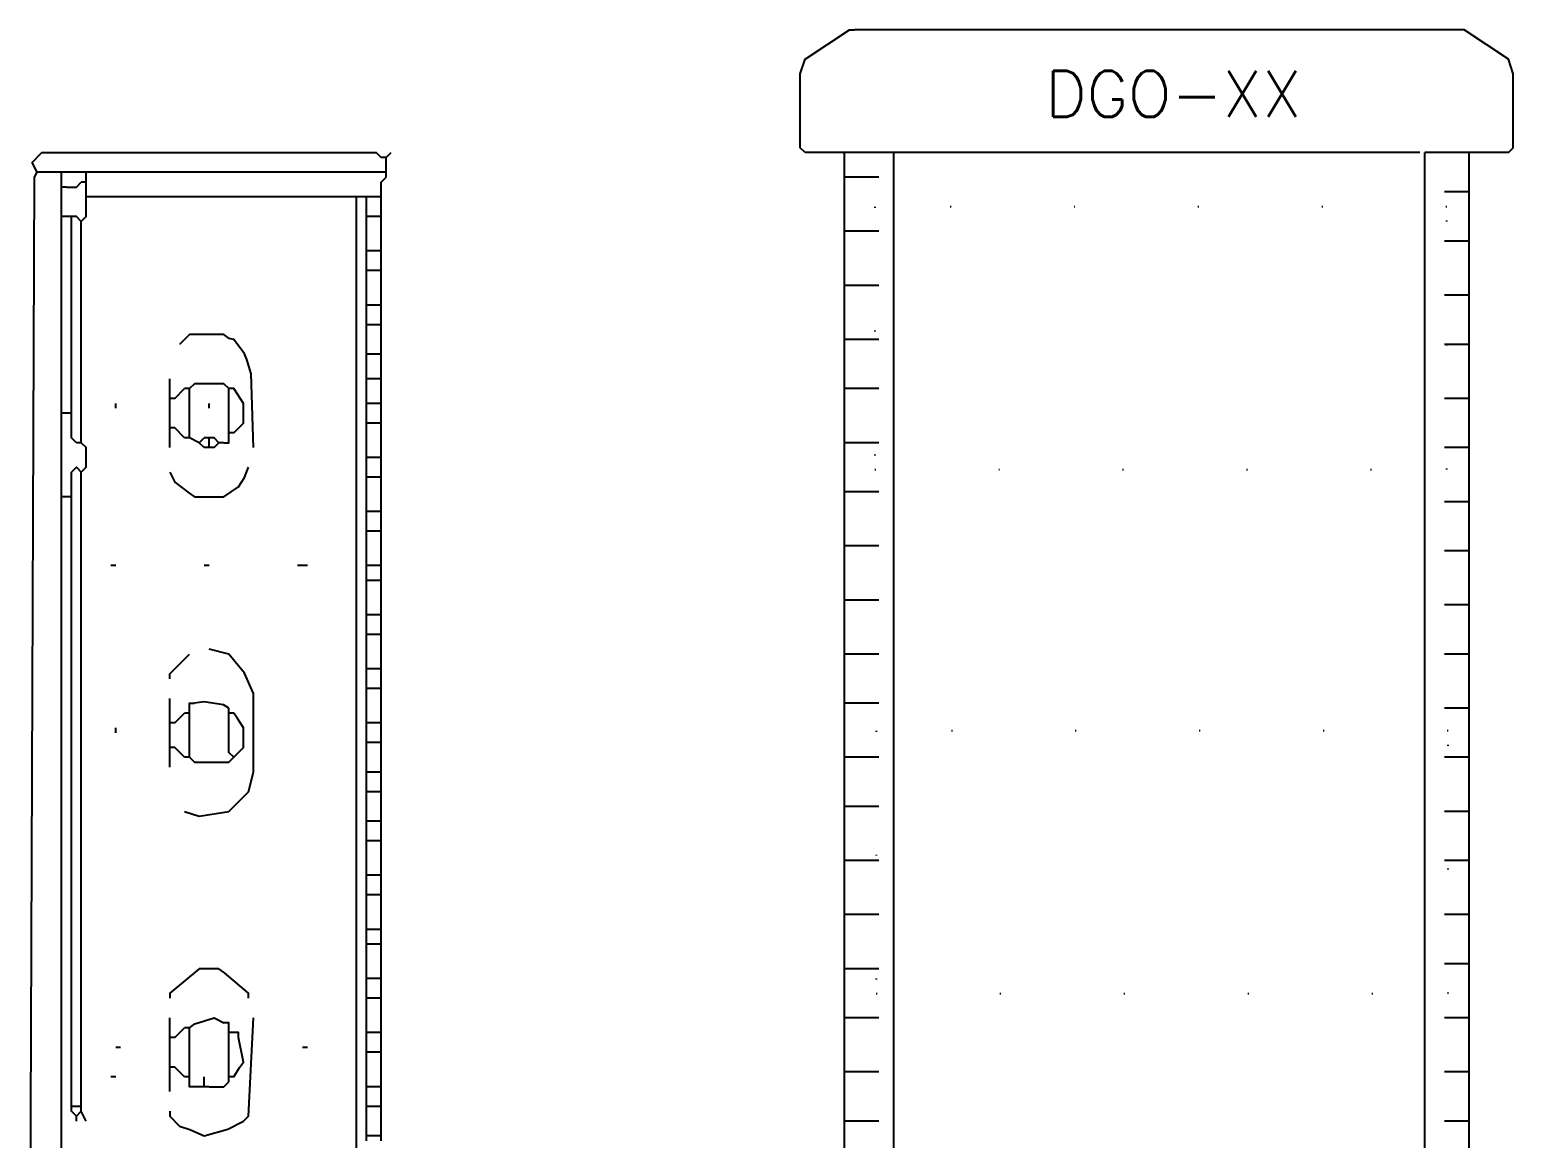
# Model space of a CAD drawing. Extents: x 12033 to 28038, y -9425 to 4777.
# Drawn here: x 14479.3 to 14630.1, y 74.1 to 186.9 of the extents above; entities that cross this region are included whole.
import ezdxf

# ---------------------------------------------------------------- set-up
doc = ezdxf.new("R2010")
doc.units = ezdxf.units.DM
doc.header["$LTSCALE"] = 5
doc.header["$MEASUREMENT"] = 0
doc.linetypes.add('DOT', pattern=[0.25, 0, -0.25])
doc.layers.add('20.7-DGO', color=1, linetype='Continuous')
doc.styles.add('ROMANS', font='romans.shx')

# ---------------------------------------------------------------- blocks, each defined once
blk = doc.blocks.new('BASTIDOR_DGO')
at = {"layer": '20.7-DGO', "color": 0}
for p, q in [((-3.625, 0.2), (-3.625, 0.05)), ((3.625, 0.2), (3.625, 0.05))]:
    blk.add_line(p, q, dxfattribs=at)
at = {"layer": '20.7-DGO', "color": 0, "linetype": 'Continuous'}
for points in [[(-3.575, 26.15), (-3.625, 26.2), (-3.625, 26.95), (-3.575, 27.1), (-3.125, 27.4), (-3.075, 27.4)], [(3.075, 27.4), (-3.075, 27.4)], [(3.575, 26.15), (3.625, 26.2), (3.625, 26.95), (3.575, 27.1), (3.125, 27.4), (3.075, 27.4)], [(-2.675, 26.15), (-3.575, 26.15)], [(-3.175, 25.95), (-3.175, 26.15)], [(2.675, 26.15), (-2.675, 26.15)], [(-2.675, 1.25), (-2.675, 26.15)], [(2.645, 26.15), (2.595, 26.15)], [(3.575, 26.15), (2.725, 26.15)], [(2.725, 1.4), (2.725, 26.15)], [(3.175, 25.8), (3.175, 26.15)], [(-3.175, 25.9), (-3.175, 25.95)], [(-3.125, 25.9), (-3.175, 25.9)], [(-3.175, 25.85), (-3.175, 25.9)], [(-3.175, 25.4), (-3.175, 25.85)], [(-2.825, 25.9), (-3.125, 25.9)], [(3.175, 25.75), (3.175, 25.8)], [(3.125, 25.75), (2.925, 25.75)], [(3.175, 25.75), (3.125, 25.75)], [(3.175, 25.7), (3.175, 25.75)], [(3.175, 25.3), (3.175, 25.7)], [(-3.175, 25.35), (-3.175, 25.4)], [(-3.125, 25.35), (-3.175, 25.35)], [(-3.175, 25.3), (-3.175, 25.35)], [(-2.825, 25.35), (-3.125, 25.35)], [(-3.175, 24.85), (-3.175, 25.3)], [(3.125, 25.25), (2.925, 25.25)], [(3.175, 25.25), (3.125, 25.25)], [(3.175, 25.25), (3.175, 25.3)], [(3.175, 25.2), (3.175, 25.25)], [(3.175, 24.75), (3.175, 25.2)], [(-3.175, 24.8), (-3.175, 24.85)], [(-3.125, 24.8), (-3.175, 24.8)], [(-3.175, 24.75), (-3.175, 24.8)], [(-3.175, 24.3), (-3.175, 24.75)], [(-2.825, 24.8), (-3.125, 24.8)], [(3.175, 24.7), (3.175, 24.75)], [(3.125, 24.7), (2.925, 24.7)], [(3.175, 24.7), (3.125, 24.7)], [(3.175, 24.65), (3.175, 24.7)], [(3.175, 24.25), (3.175, 24.65)], [(-3.175, 24.25), (-3.175, 24.3)], [(-3.175, 23.8), (-3.175, 24.25)], [(-3.125, 24.25), (-3.175, 24.25)], [(-2.825, 24.25), (-3.125, 24.25)], [(3.125, 24.2), (2.925, 24.2)], [(3.175, 24.2), (3.125, 24.2)], [(3.175, 24.2), (3.175, 24.25)], [(3.175, 24.15), (3.175, 24.2)], [(3.175, 23.7), (3.175, 24.15)], [(-3.175, 23.75), (-3.175, 23.8)], [(-3.125, 23.75), (-3.175, 23.75)], [(-3.175, 23.7), (-3.175, 23.75)], [(-3.175, 23.25), (-3.175, 23.7)], [(-2.825, 23.75), (-3.125, 23.75)], [(3.175, 23.65), (3.175, 23.7)], [(3.125, 23.65), (2.925, 23.65)], [(3.175, 23.65), (3.125, 23.65)], [(3.175, 23.6), (3.175, 23.65)], [(3.175, 23.2), (3.175, 23.6)], [(-3.175, 23.2), (-3.175, 23.25)], [(-3.125, 23.2), (-3.175, 23.2)], [(-3.175, 23.15), (-3.175, 23.2)], [(-3.175, 22.75), (-3.175, 23.15)], [(-2.825, 23.2), (-3.125, 23.2)], [(3.125, 23.15), (2.925, 23.15)], [(3.175, 23.15), (3.125, 23.15)], [(3.175, 23.15), (3.175, 23.2)], [(3.175, 23.1), (3.175, 23.15)], [(3.175, 22.65), (3.175, 23.1)], [(-3.175, 22.7), (-3.175, 22.75)], [(-3.125, 22.7), (-3.175, 22.7)], [(-3.175, 22.65), (-3.175, 22.7)], [(-3.175, 22.2), (-3.175, 22.65)], [(-2.825, 22.7), (-3.125, 22.7)], [(3.175, 22.6), (3.175, 22.65)], [(3.125, 22.6), (2.925, 22.6)], [(3.175, 22.6), (3.125, 22.6)], [(3.175, 22.55), (3.175, 22.6)], [(3.175, 22.15), (3.175, 22.55)], [(-3.175, 22.15), (-3.175, 22.2)], [(-3.125, 22.15), (-3.175, 22.15)], [(-3.175, 22.1), (-3.175, 22.15)], [(-3.175, 21.65), (-3.175, 22.1)], [(-2.825, 22.15), (-3.125, 22.15)], [(3.125, 22.1), (2.925, 22.1)], [(3.175, 22.1), (3.125, 22.1)], [(3.175, 22.1), (3.175, 22.15)], [(3.175, 22.05), (3.175, 22.1)], [(3.175, 21.6), (3.175, 22.05)], [(-3.175, 21.6), (-3.175, 21.65)], [(-3.125, 21.6), (-3.175, 21.6)], [(-3.175, 21.55), (-3.175, 21.6)], [(-2.825, 21.6), (-3.125, 21.6)], [(3.175, 21.55), (3.175, 21.6)], [(-3.175, 21.1), (-3.175, 21.55)], [(3.125, 21.55), (2.925, 21.55)], [(3.175, 21.55), (3.125, 21.55)], [(3.175, 21.5), (3.175, 21.55)], [(3.175, 21.1), (3.175, 21.5)], [(-3.175, 21.05), (-3.175, 21.1)], [(-3.175, 20.6), (-3.175, 21.05)], [(-3.125, 21.05), (-3.175, 21.05)], [(-2.825, 21.05), (-3.125, 21.05)], [(3.125, 21.05), (2.925, 21.05)], [(3.175, 21.05), (3.125, 21.05)], [(3.175, 21.05), (3.175, 21.1)], [(3.175, 21), (3.175, 21.05)], [(3.175, 20.55), (3.175, 21)], [(-3.175, 20.55), (-3.175, 20.6)], [(-3.125, 20.55), (-3.175, 20.55)], [(-3.175, 20.5), (-3.175, 20.55)], [(-2.825, 20.55), (-3.125, 20.55)], [(3.175, 20.5), (3.175, 20.55)], [(-3.175, 20.05), (-3.175, 20.5)], [(3.125, 20.5), (2.925, 20.5)], [(3.175, 20.5), (3.125, 20.5)], [(3.175, 20.45), (3.175, 20.5)], [(3.175, 20.05), (3.175, 20.45)], [(-3.175, 20), (-3.175, 20.05)], [(-3.125, 20), (-3.175, 20)], [(-3.175, 19.95), (-3.175, 20)], [(-3.175, 19.55), (-3.175, 19.95)], [(-2.825, 20), (-3.125, 20)], [(3.125, 20), (2.925, 20)], [(3.175, 20), (3.125, 20)], [(3.175, 20), (3.175, 20.05)], [(3.175, 19.95), (3.175, 20)], [(3.175, 19.5), (3.175, 19.95)], [(-3.175, 19.5), (-3.175, 19.55)], [(-3.125, 19.5), (-3.175, 19.5)], [(-3.175, 19.45), (-3.175, 19.5)], [(-2.825, 19.5), (-3.125, 19.5)], [(3.175, 19.45), (3.175, 19.5)], [(-3.175, 19), (-3.175, 19.45)], [(3.125, 19.45), (2.925, 19.45)], [(3.175, 19.45), (3.125, 19.45)], [(3.175, 19.4), (3.175, 19.45)], [(3.175, 19), (3.175, 19.4)], [(-3.175, 18.95), (-3.175, 19)], [(-3.125, 18.95), (-3.175, 18.95)], [(-3.175, 18.9), (-3.175, 18.95)], [(-3.175, 18.45), (-3.175, 18.9)], [(-2.825, 18.95), (-3.125, 18.95)], [(3.125, 18.95), (2.925, 18.95)], [(3.175, 18.95), (3.125, 18.95)], [(3.175, 18.95), (3.175, 19)], [(3.175, 18.9), (3.175, 18.95)], [(3.175, 18.45), (3.175, 18.9)], [(-3.175, 18.4), (-3.175, 18.45)], [(3.175, 18.4), (3.175, 18.45)], [(-3.125, 18.4), (-3.175, 18.4)], [(-3.175, 18.35), (-3.175, 18.4)], [(-3.175, 17.9), (-3.175, 18.35)], [(-2.825, 18.4), (-3.125, 18.4)], [(3.125, 18.4), (2.925, 18.4)], [(3.175, 18.4), (3.125, 18.4)], [(3.175, 18.35), (3.175, 18.4)], [(3.175, 17.95), (3.175, 18.35)], [(-3.175, 17.85), (-3.175, 17.9)], [(-3.175, 17.4), (-3.175, 17.85)], [(-3.125, 17.85), (-3.175, 17.85)], [(-2.825, 17.85), (-3.125, 17.85)], [(3.125, 17.9), (2.925, 17.9)], [(3.175, 17.9), (3.125, 17.9)], [(3.175, 17.9), (3.175, 17.95)], [(3.175, 17.85), (3.175, 17.9)], [(3.175, 17.4), (3.175, 17.85)], [(-3.175, 17.35), (-3.175, 17.4)], [(-3.125, 17.35), (-3.175, 17.35)], [(-3.175, 17.3), (-3.175, 17.35)], [(-2.825, 17.35), (-3.125, 17.35)], [(3.125, 17.35), (2.925, 17.35)], [(3.175, 17.35), (3.125, 17.35)], [(3.175, 17.35), (3.175, 17.4)], [(3.175, 17.3), (3.175, 17.35)], [(-3.175, 16.85), (-3.175, 17.3)], [(3.175, 16.85), (3.175, 17.3)], [(-3.175, 16.8), (-3.175, 16.85)], [(-3.125, 16.8), (-3.175, 16.8)], [(-3.175, 16.75), (-3.175, 16.8)], [(-3.175, 16.35), (-3.175, 16.75)], [(-2.825, 16.8), (-3.125, 16.8)], [(3.125, 16.8), (2.925, 16.8)], [(3.175, 16.8), (3.125, 16.8)], [(3.175, 16.8), (3.175, 16.85)], [(3.175, 16.75), (3.175, 16.8)], [(3.175, 16.35), (3.175, 16.75)], [(-3.175, 16.3), (-3.175, 16.35)], [(-3.125, 16.3), (-3.175, 16.3)], [(-3.175, 16.25), (-3.175, 16.3)], [(-2.825, 16.3), (-3.125, 16.3)], [(3.125, 16.3), (2.925, 16.3)], [(3.175, 16.3), (3.125, 16.3)], [(3.175, 16.3), (3.175, 16.35)], [(3.175, 16.25), (3.175, 16.3)], [(-3.175, 15.8), (-3.175, 16.25)], [(3.175, 15.8), (3.175, 16.25)], [(-3.175, 15.75), (-3.175, 15.8)], [(-3.125, 15.75), (-3.175, 15.75)], [(-3.175, 15.7), (-3.175, 15.75)], [(-3.175, 15.25), (-3.175, 15.7)], [(-2.825, 15.75), (-3.125, 15.75)], [(3.125, 15.75), (2.925, 15.75)], [(3.175, 15.75), (3.125, 15.75)], [(3.175, 15.75), (3.175, 15.8)], [(3.175, 15.7), (3.175, 15.75)], [(3.175, 15.25), (3.175, 15.7)], [(-3.175, 15.2), (-3.175, 15.25)], [(3.175, 15.2), (3.175, 15.25)], [(-3.125, 15.2), (-3.175, 15.2)], [(-3.175, 15.15), (-3.175, 15.2)], [(-3.175, 14.7), (-3.175, 15.15)], [(-2.825, 15.2), (-3.125, 15.2)], [(3.125, 15.2), (2.925, 15.2)], [(3.175, 15.2), (3.125, 15.2)], [(3.175, 15.15), (3.175, 15.2)], [(3.175, 14.7), (3.175, 15.15)], [(-3.175, 14.65), (-3.175, 14.7)], [(-3.125, 14.65), (-3.175, 14.65)], [(-3.175, 14.6), (-3.175, 14.65)], [(-2.825, 14.65), (-3.125, 14.65)], [(3.125, 14.65), (2.925, 14.65)], [(3.175, 14.65), (3.125, 14.65)], [(3.175, 14.65), (3.175, 14.7)], [(3.175, 14.6), (3.175, 14.65)], [(-3.175, 14.2), (-3.175, 14.6)], [(3.175, 14.2), (3.175, 14.6)], [(-3.175, 14.15), (-3.175, 14.2)], [(3.175, 14.15), (3.175, 14.2)], [(-3.125, 14.15), (-3.175, 14.15)], [(-3.175, 14.1), (-3.175, 14.15)], [(-3.175, 13.65), (-3.175, 14.1)], [(-2.825, 14.15), (-3.125, 14.15)], [(3.125, 14.15), (2.925, 14.15)], [(3.175, 14.15), (3.125, 14.15)], [(3.175, 14.1), (3.175, 14.15)], [(3.175, 13.65), (3.175, 14.1)], [(-3.175, 13.6), (-3.175, 13.65)], [(-3.125, 13.6), (-3.175, 13.6)], [(-3.175, 13.55), (-3.175, 13.6)], [(-2.825, 13.6), (-3.125, 13.6)], [(3.125, 13.6), (2.925, 13.6)], [(3.175, 13.6), (3.125, 13.6)], [(3.175, 13.6), (3.175, 13.65)], [(3.175, 13.55), (3.175, 13.6)], [(-3.175, 13.1), (-3.175, 13.55)], [(3.175, 13.1), (3.175, 13.55)], [(-3.175, 13.05), (-3.175, 13.1)], [(-3.125, 13.05), (-3.175, 13.05)], [(-3.175, 13), (-3.175, 13.05)], [(-3.175, 12.6), (-3.175, 13)], [(-2.825, 13.05), (-3.125, 13.05)], [(3.125, 13.05), (2.925, 13.05)], [(3.175, 13.05), (3.125, 13.05)], [(3.175, 13.05), (3.175, 13.1)], [(3.175, 13), (3.175, 13.05)], [(3.175, 12.6), (3.175, 13)], [(-3.175, 12.55), (-3.175, 12.6)], [(-3.125, 12.55), (-3.175, 12.55)], [(-3.175, 12.5), (-3.175, 12.55)], [(-2.825, 12.55), (-3.125, 12.55)], [(3.125, 12.55), (2.925, 12.55)], [(3.175, 12.55), (3.125, 12.55)], [(3.175, 12.55), (3.175, 12.6)], [(3.175, 12.5), (3.175, 12.55)], [(-3.175, 12.05), (-3.175, 12.5)], [(3.175, 12.05), (3.175, 12.5)], [(-3.175, 12), (-3.175, 12.05)], [(-3.125, 12), (-3.175, 12)], [(-3.175, 11.95), (-3.175, 12)], [(-3.175, 11.5), (-3.175, 11.95)], [(-2.825, 12), (-3.125, 12)], [(3.125, 12), (2.925, 12)], [(3.175, 12), (3.125, 12)], [(3.175, 12), (3.175, 12.05)], [(3.175, 11.95), (3.175, 12)], [(3.175, 11.5), (3.175, 11.95)], [(-3.175, 11.45), (-3.175, 11.5)], [(3.175, 11.45), (3.175, 11.5)], [(-3.125, 11.45), (-3.175, 11.45)], [(-3.175, 11.4), (-3.175, 11.45)], [(-3.175, 10.95), (-3.175, 11.4)], [(-2.825, 11.45), (-3.125, 11.45)], [(3.125, 11.45), (2.925, 11.45)], [(3.175, 11.45), (3.125, 11.45)], [(3.175, 11.4), (3.175, 11.45)], [(3.175, 10.95), (3.175, 11.4)], [(-3.175, 10.9), (-3.175, 10.95)], [(-3.125, 10.9), (-3.175, 10.9)], [(-3.175, 10.85), (-3.175, 10.9)], [(-2.825, 10.9), (-3.125, 10.9)], [(3.125, 10.9), (2.925, 10.9)], [(3.175, 10.9), (3.125, 10.9)], [(3.175, 10.9), (3.175, 10.95)], [(3.175, 10.85), (3.175, 10.9)], [(-3.175, 10.45), (-3.175, 10.85)], [(3.175, 10.45), (3.175, 10.85)], [(-3.175, 10.4), (-3.175, 10.45)], [(3.175, 10.4), (3.175, 10.45)], [(-3.125, 10.4), (-3.175, 10.4)], [(-3.175, 10.35), (-3.175, 10.4)], [(-3.175, 9.9), (-3.175, 10.35)], [(-2.825, 10.4), (-3.125, 10.4)], [(3.125, 10.4), (2.925, 10.4)], [(3.175, 10.4), (3.125, 10.4)], [(3.175, 10.35), (3.175, 10.4)], [(3.175, 9.9), (3.175, 10.35)], [(-3.175, 9.85), (-3.175, 9.9)], [(-3.125, 9.85), (-3.175, 9.85)], [(-3.175, 9.8), (-3.175, 9.85)], [(-2.825, 9.85), (-3.125, 9.85)], [(3.125, 9.85), (2.925, 9.85)], [(3.175, 9.85), (3.125, 9.85)], [(3.175, 9.85), (3.175, 9.9)], [(3.175, 9.8), (3.175, 9.85)], [(-3.175, 9.35), (-3.175, 9.8)], [(3.175, 9.35), (3.175, 9.8)], [(-3.175, 9.3), (-3.175, 9.35)], [(-3.125, 9.3), (-3.175, 9.3)], [(-3.175, 9.25), (-3.175, 9.3)], [(-3.175, 8.85), (-3.175, 9.25)], [(-2.825, 9.3), (-3.125, 9.3)], [(3.125, 9.3), (2.925, 9.3)], [(3.175, 9.3), (3.125, 9.3)], [(3.175, 9.3), (3.175, 9.35)], [(3.175, 9.25), (3.175, 9.3)], [(3.175, 8.85), (3.175, 9.25)], [(-3.175, 8.8), (-3.175, 8.85)], [(-3.125, 8.8), (-3.175, 8.8)], [(-3.175, 8.75), (-3.175, 8.8)], [(-3.175, 8.3), (-3.175, 8.75)], [(-2.825, 8.8), (-3.125, 8.8)], [(3.125, 8.8), (2.925, 8.8)], [(3.175, 8.8), (3.125, 8.8)], [(3.175, 8.8), (3.175, 8.85)], [(3.175, 8.75), (3.175, 8.8)], [(3.175, 8.3), (3.175, 8.75)], [(-3.175, 8.25), (-3.175, 8.3)], [(3.175, 8.25), (3.175, 8.3)], [(-3.125, 8.25), (-3.175, 8.25)], [(-3.175, 8.2), (-3.175, 8.25)], [(-3.175, 7.75), (-3.175, 8.2)], [(-2.825, 8.25), (-3.125, 8.25)], [(3.125, 8.25), (2.925, 8.25)], [(3.175, 8.25), (3.125, 8.25)], [(3.175, 8.2), (3.175, 8.25)], [(3.175, 7.75), (3.175, 8.2)], [(-3.175, 7.7), (-3.175, 7.75)], [(-3.125, 7.7), (-3.175, 7.7)], [(-3.175, 7.65), (-3.175, 7.7)], [(-2.825, 7.7), (-3.125, 7.7)], [(3.125, 7.7), (2.925, 7.7)], [(3.175, 7.7), (3.125, 7.7)], [(3.175, 7.7), (3.175, 7.75)], [(3.175, 7.65), (3.175, 7.7)], [(-3.175, 7.2), (-3.175, 7.65)], [(3.175, 7.2), (3.175, 7.65)], [(-3.175, 7.15), (-3.175, 7.2)], [(-3.125, 7.15), (-3.175, 7.15)], [(-3.175, 7.1), (-3.175, 7.15)], [(-3.175, 6.7), (-3.175, 7.1)], [(-2.825, 7.15), (-3.125, 7.15)], [(3.125, 7.15), (2.925, 7.15)], [(3.175, 7.15), (3.125, 7.15)], [(3.175, 7.15), (3.175, 7.2)], [(3.175, 7.1), (3.175, 7.15)], [(3.175, 6.7), (3.175, 7.1)], [(-3.175, 6.65), (-3.175, 6.7)], [(-3.125, 6.65), (-3.175, 6.65)], [(-3.175, 6.6), (-3.175, 6.65)], [(-2.825, 6.65), (-3.125, 6.65)], [(3.125, 6.65), (2.925, 6.65)], [(3.175, 6.65), (3.125, 6.65)], [(3.175, 6.65), (3.175, 6.7)], [(3.175, 6.6), (3.175, 6.65)], [(-3.175, 6.15), (-3.175, 6.6)], [(3.175, 6.15), (3.175, 6.6)], [(-3.175, 6.1), (-3.175, 6.15)], [(-3.125, 6.1), (-3.175, 6.1)], [(-3.175, 6.05), (-3.175, 6.1)], [(-3.175, 5.6), (-3.175, 6.05)], [(-2.825, 6.1), (-3.125, 6.1)], [(3.125, 6.1), (2.925, 6.1)], [(3.175, 6.1), (3.125, 6.1)], [(3.175, 6.1), (3.175, 6.15)], [(3.175, 6.05), (3.175, 6.1)], [(3.175, 5.6), (3.175, 6.05)], [(-3.175, 5.55), (-3.175, 5.6)], [(3.175, 5.55), (3.175, 5.6)], [(-3.125, 5.55), (-3.175, 5.55)], [(-3.175, 5.5), (-3.175, 5.55)], [(-3.175, 5.1), (-3.175, 5.5)], [(-2.825, 5.55), (-3.125, 5.55)], [(3.125, 5.55), (2.925, 5.55)], [(3.175, 5.55), (3.125, 5.55)], [(3.175, 5.5), (3.175, 5.55)], [(3.175, 5.1), (3.175, 5.5)], [(-3.175, 5.05), (-3.175, 5.1)], [(-3.125, 5.05), (-3.175, 5.05)], [(-3.175, 5), (-3.175, 5.05)], [(-3.175, 4.55), (-3.175, 5)], [(-2.825, 5.05), (-3.125, 5.05)], [(3.125, 5.05), (2.925, 5.05)], [(3.175, 5.05), (3.125, 5.05)], [(3.175, 5.05), (3.175, 5.1)], [(3.175, 5), (3.175, 5.05)], [(3.175, 4.55), (3.175, 5)], [(-3.175, 4.5), (-3.175, 4.55)], [(3.175, 4.5), (3.175, 4.55)], [(-3.125, 4.5), (-3.175, 4.5)], [(-3.175, 4.45), (-3.175, 4.5)], [(-3.175, 4), (-3.175, 4.45)], [(-2.825, 4.5), (-3.125, 4.5)], [(3.125, 4.5), (2.925, 4.5)], [(3.175, 4.5), (3.125, 4.5)], [(3.175, 4.45), (3.175, 4.5)], [(3.175, 4), (3.175, 4.45)], [(-3.175, 3.95), (-3.175, 4)], [(-3.125, 3.95), (-3.175, 3.95)], [(-3.175, 3.9), (-3.175, 3.95)], [(-2.825, 3.95), (-3.125, 3.95)], [(3.125, 3.95), (2.925, 3.95)], [(3.175, 3.95), (3.125, 3.95)], [(3.175, 3.95), (3.175, 4)], [(3.175, 3.9), (3.175, 3.95)], [(-3.175, 3.45), (-3.175, 3.9)], [(3.175, 3.45), (3.175, 3.9)], [(-3.175, 3.4), (-3.175, 3.45)], [(-3.125, 3.4), (-3.175, 3.4)], [(-3.175, 3.35), (-3.175, 3.4)], [(-3.175, 2.95), (-3.175, 3.35)], [(-2.825, 3.4), (-3.125, 3.4)], [(3.125, 3.4), (2.925, 3.4)], [(3.175, 3.4), (3.125, 3.4)], [(3.175, 3.4), (3.175, 3.45)], [(3.175, 3.35), (3.175, 3.4)], [(3.175, 2.95), (3.175, 3.35)], [(-3.175, 2.9), (-3.175, 2.95)], [(-3.125, 2.9), (-3.175, 2.9)], [(-3.175, 2.85), (-3.175, 2.9)], [(-2.825, 2.9), (-3.125, 2.9)], [(3.125, 2.9), (2.925, 2.9)], [(3.175, 2.9), (3.125, 2.9)], [(3.175, 2.9), (3.175, 2.95)], [(3.175, 2.85), (3.175, 2.9)], [(-3.175, 2.4), (-3.175, 2.85)], [(3.175, 2.4), (3.175, 2.85)], [(-3.175, 2.35), (-3.175, 2.4)], [(-3.125, 2.35), (-3.175, 2.35)], [(-3.175, 2.3), (-3.175, 2.35)], [(-3.175, 1.85), (-3.175, 2.3)], [(-2.825, 2.35), (-3.125, 2.35)], [(3.125, 2.35), (2.925, 2.35)], [(3.175, 2.35), (3.125, 2.35)], [(3.175, 2.35), (3.175, 2.4)], [(3.175, 2.3), (3.175, 2.35)], [(3.175, 1.85), (3.175, 2.3)], [(-3.175, 1.8), (-3.175, 1.85)], [(3.175, 1.8), (3.175, 1.85)], [(-3.125, 1.8), (-3.175, 1.8)], [(-3.175, 1.75), (-3.175, 1.8)], [(-2.825, 1.3), (-3.125, 1.3), (-3.175, 1.35), (-3.175, 1.75)], [(-2.825, 1.8), (-3.125, 1.8)], [(2.775, 1.35), (2.875, 1.3), (3.125, 1.3), (3.175, 1.35), (3.175, 1.75)], [(3.125, 1.8), (2.925, 1.8)], [(3.175, 1.8), (3.125, 1.8)], [(3.175, 1.75), (3.175, 1.8)], [(2.725, 1.35), (2.725, 1.4)], [(-2.675, 1.3), (-2.675, 1.35)], [(-2.675, 1.25), (-2.675, 1.3)], [(-2.625, 1.25), (-2.675, 1.25)], [(-2.675, 1.2), (-2.675, 1.25)], [(2.675, 1.25), (-2.625, 1.25)], [(2.725, 1.25), (2.675, 1.25)], [(2.775, 1.35), (2.725, 1.35)], [(2.725, 1.3), (2.725, 1.35)], [(2.725, 1.25), (2.725, 1.3)], [(2.725, 1.2), (2.725, 1.25)], [(-2.675, 0.3), (-2.675, 1.2)], [(2.725, 0.3), (2.725, 1.2)], [(-3.625, 0.2), (-3.625, 0.2), (-3.575, 0.25), (-2.725, 0.25)], [(-2.675, 0.25), (-2.725, 0.25)], [(-2.675, 0.25), (-2.675, 0.3)], [(-2.625, 0.25), (-2.675, 0.25)], [(2.675, 0.25), (-2.625, 0.25)], [(2.725, 0.25), (2.675, 0.25)], [(2.725, 0.25), (2.725, 0.3)], [(2.775, 0.25), (2.725, 0.25)], [(3.625, 0.2), (3.625, 0.2), (3.575, 0.25), (2.725, 0.25)], [(-3.625, 0.05), (-3.575, 0), (3.575, 0), (3.625, 0.05)]]:
    blk.add_lwpolyline(points, dxfattribs=at)
at = {"layer": '20.7-DGO', "color": 3, "linetype": 'DOT'}
for points in [[(2.948, 25.6), (-2.868, 25.6), (-2.868, 22.928), (2.948, 22.928)], [(2.961, 20.27), (-2.855, 20.27), (-2.855, 17.598), (2.961, 17.598)], [(2.974, 14.926), (-2.842, 14.926), (-2.842, 12.254), (2.974, 12.254)], [(2.948, 9.582), (-2.868, 9.582), (-2.868, 6.91), (2.948, 6.91)], [(2.948, 4.23), (-2.868, 4.23), (-2.868, 1.558), (2.948, 1.558)]]:
    blk.add_lwpolyline(points, close=True, dxfattribs=at)
at = {"layer": '20.7-DGO', "color": 0, "lineweight": 0, "style": 'ROMANS'}
blk.add_attdef('ID_BASTIDOR', (-1.135, 26.513), '', height=0.468, dxfattribs=at)
blk = doc.blocks.new('LATERAL_PARA_JUMPERS_300mm')
at = {"layer": '20.7-DGO', "color": 0, "linetype": 'Continuous'}
for points in [[(-3.6, -0.2), (-3.65, -0.1), (-3.55, 0), (-0.15, 0), (-0.1, -0.05)], [(-0.05, -0.05), (0, 0)], [(-0.05, -0.05), (-0.1, -0.05)], [(-0.05, -0.1), (-0.05, -0.05)], [(-0.05, -0.15), (-0.05, -0.1)], [(-0.05, -0.2), (-0.05, -0.15)], [(-3.65, -25.85), (-3.675, -13.25), (-3.625, -0.25), (-3.6, -0.2)], [(-3.4, -0.2), (-3.6, -0.2)], [(-3.35, -0.2), (-3.4, -0.2)], [(-3.3, -0.2), (-3.35, -0.2)], [(-3.35, -0.25), (-3.35, -0.2)], [(-3.35, -0.3), (-3.35, -0.25)], [(-3.35, -0.35), (-3.35, -0.3)], [(-3.15, -0.2), (-3.3, -0.2)], [(-3.3, -0.35), (-3.2, -0.35), (-3.15, -0.3)], [(-3.1, -0.2), (-3.15, -0.2)], [(-3.1, -0.3), (-3.15, -0.3)], [(-3.05, -0.2), (-3.1, -0.2)], [(-3.1, -0.25), (-3.1, -0.2)], [(-3.1, -0.3), (-3.1, -0.25)], [(-3.1, -0.35), (-3.1, -0.3)], [(-0.1, -0.2), (-3.05, -0.2)], [(-0.05, -0.2), (-0.1, -0.2)], [(-0.1, -0.4), (-0.1, -0.3), (-0.05, -0.25)], [(-0.05, -0.25), (-0.05, -0.2)], [(-3.3, -0.35), (-3.35, -0.35)], [(-3.35, -0.4), (-3.35, -0.35)], [(-3.35, -0.6), (-3.35, -0.4)], [(-3.1, -0.4), (-3.1, -0.35)], [(-3.1, -0.45), (-3.1, -0.4)], [(-3.05, -0.45), (-3.1, -0.45)], [(-3.1, -0.5), (-3.1, -0.45)], [(-0.4, -0.45), (-3.05, -0.45)], [(-0.35, -0.45), (-0.4, -0.45)], [(-0.3, -0.45), (-0.35, -0.45)], [(-0.35, -0.5), (-0.35, -0.45)], [(-0.25, -0.45), (-0.3, -0.45)], [(-0.2, -0.45), (-0.25, -0.45)], [(-0.25, -0.5), (-0.25, -0.45)], [(-0.15, -0.45), (-0.2, -0.45)], [(-0.1, -0.45), (-0.15, -0.45)], [(-0.1, -0.45), (-0.1, -0.4)], [(-0.1, -0.5), (-0.1, -0.45)], [(-3.35, -0.65), (-3.35, -0.6)], [(-3.15, -0.7), (-3.1, -0.65), (-3.1, -0.5)], [(-0.35, -25.65), (-0.35, -0.5)], [(-0.25, -0.6), (-0.25, -0.5)], [(-0.25, -0.65), (-0.25, -0.6)], [(-0.1, -0.6), (-0.1, -0.5)], [(-0.1, -0.65), (-0.1, -0.6)], [(-3.3, -0.65), (-3.35, -0.65)], [(-3.35, -0.7), (-3.35, -0.65)], [(-3.35, -2.6), (-3.35, -0.7)], [(-3.25, -0.65), (-3.3, -0.65)], [(-3.2, -0.65), (-3.25, -0.65)], [(-3.25, -0.7), (-3.25, -0.65)], [(-3.25, -2.6), (-3.25, -0.7)], [(-3.15, -0.7), (-3.2, -0.65)], [(-3.15, -2.9), (-3.15, -0.7)], [(-0.2, -0.65), (-0.25, -0.65)], [(-0.25, -0.7), (-0.25, -0.65)], [(-0.25, -0.95), (-0.25, -0.7)], [(-0.15, -0.65), (-0.2, -0.65)], [(-0.1, -0.65), (-0.15, -0.65)], [(-0.1, -0.7), (-0.1, -0.65)], [(-0.1, -0.95), (-0.1, -0.7)], [(-0.25, -1), (-0.25, -0.95)], [(-0.2, -1), (-0.25, -1)], [(-0.25, -1.05), (-0.25, -1)], [(-0.25, -1.15), (-0.25, -1.05)], [(-0.15, -1), (-0.2, -1)], [(-0.1, -1), (-0.15, -1)], [(-0.1, -1), (-0.1, -0.95)], [(-0.1, -1.05), (-0.1, -1)], [(-0.1, -1.15), (-0.1, -1.05)], [(-0.25, -1.2), (-0.25, -1.15)], [(-0.2, -1.2), (-0.25, -1.2)], [(-0.25, -1.25), (-0.25, -1.2)], [(-0.15, -1.2), (-0.2, -1.2)], [(-0.1, -1.2), (-0.15, -1.2)], [(-0.1, -1.2), (-0.1, -1.15)], [(-0.1, -1.25), (-0.1, -1.2)], [(-0.25, -1.5), (-0.25, -1.25)], [(-0.1, -1.5), (-0.1, -1.25)], [(-0.25, -1.55), (-0.25, -1.5)], [(-0.1, -1.55), (-0.1, -1.5)], [(-0.2, -1.55), (-0.25, -1.55)], [(-0.25, -1.6), (-0.25, -1.55)], [(-0.25, -1.7), (-0.25, -1.6)], [(-0.15, -1.55), (-0.2, -1.55)], [(-0.1, -1.55), (-0.15, -1.55)], [(-0.1, -1.6), (-0.1, -1.55)], [(-0.1, -1.7), (-0.1, -1.6)], [(-0.25, -1.75), (-0.25, -1.7)], [(-0.2, -1.75), (-0.25, -1.75)], [(-0.25, -1.8), (-0.25, -1.75)], [(-0.25, -2), (-0.25, -1.8)], [(-0.15, -1.75), (-0.2, -1.75)], [(-0.1, -1.75), (-0.15, -1.75)], [(-0.1, -1.75), (-0.1, -1.7)], [(-0.1, -1.8), (-0.1, -1.75)], [(-0.1, -2), (-0.1, -1.8)], [(-1.4, -3), (-1.423, -2.251), (-1.465, -2.105), (-1.49, -2.045), (-1.6, -1.9), (-1.645, -1.89), (-1.7, -1.85), (-2.05, -1.85), (-2.15, -1.95)], [(-0.25, -2.05), (-0.25, -2)], [(-0.2, -2.05), (-0.25, -2.05)], [(-0.25, -2.1), (-0.25, -2.05)], [(-0.25, -2.25), (-0.25, -2.1)], [(-0.15, -2.05), (-0.2, -2.05)], [(-0.1, -2.05), (-0.15, -2.05)], [(-0.1, -2.05), (-0.1, -2)], [(-0.1, -2.1), (-0.1, -2.05)], [(-0.1, -2.25), (-0.1, -2.1)], [(-0.25, -2.3), (-0.25, -2.25)], [(-0.1, -2.3), (-0.1, -2.25)], [(-2.25, -2.45), (-2.25, -2.3)], [(-2.2, -2.5), (-2.1, -2.4)], [(-2.05, -2.4), (-2.1, -2.4)], [(-1.65, -2.4), (-1.7, -2.35), (-2, -2.35), (-2.05, -2.4)], [(-2.05, -2.45), (-2.05, -2.4)], [(-1.6, -2.4), (-1.65, -2.4)], [(-1.65, -2.45), (-1.65, -2.4)], [(-1.6, -2.85), (-1.5, -2.75), (-1.5, -2.55), (-1.56, -2.455), (-1.6, -2.4)], [(-0.2, -2.3), (-0.25, -2.3)], [(-0.25, -2.35), (-0.25, -2.3)], [(-0.25, -2.5), (-0.25, -2.35)], [(-0.15, -2.3), (-0.2, -2.3)], [(-0.1, -2.3), (-0.15, -2.3)], [(-0.1, -2.35), (-0.1, -2.3)], [(-0.1, -2.5), (-0.1, -2.35)], [(-2.8, -2.6), (-2.8, -2.55)], [(-2.25, -2.5), (-2.25, -2.45)], [(-2.2, -2.5), (-2.25, -2.5)], [(-2.25, -2.55), (-2.25, -2.5)], [(-2.25, -2.75), (-2.25, -2.55)], [(-2.05, -2.85), (-2.05, -2.45)], [(-1.85, -2.6), (-1.85, -2.55)], [(-1.65, -2.8), (-1.65, -2.45)], [(-0.25, -2.55), (-0.25, -2.5)], [(-0.2, -2.55), (-0.25, -2.55)], [(-0.25, -2.6), (-0.25, -2.55)], [(-0.15, -2.55), (-0.2, -2.55)], [(-0.1, -2.55), (-0.15, -2.55)], [(-0.1, -2.55), (-0.1, -2.5)], [(-0.1, -2.6), (-0.1, -2.55)], [(-3.35, -2.65), (-3.35, -2.6)], [(-3.3, -2.65), (-3.35, -2.65)], [(-3.35, -2.7), (-3.35, -2.65)], [(-3.35, -3.45), (-3.35, -2.7)], [(-3.25, -2.65), (-3.3, -2.65)], [(-3.25, -2.65), (-3.25, -2.6)], [(-3.25, -2.7), (-3.25, -2.65)], [(-3.2, -2.95), (-3.25, -2.9), (-3.25, -2.7)], [(-0.25, -2.7), (-0.25, -2.6)], [(-0.25, -2.75), (-0.25, -2.7)], [(-0.1, -2.7), (-0.1, -2.6)], [(-0.1, -2.75), (-0.1, -2.7)], [(-2.25, -2.8), (-2.25, -2.75)], [(-2.2, -2.8), (-2.25, -2.8)], [(-2.25, -2.85), (-2.25, -2.8)], [(-2.25, -3), (-2.25, -2.85)], [(-2.1, -2.9), (-2.2, -2.8)], [(-2.05, -2.9), (-2.05, -2.85)], [(-1.65, -2.85), (-1.65, -2.8)], [(-1.6, -2.85), (-1.65, -2.85)], [(-1.65, -2.9), (-1.65, -2.85)], [(-0.2, -2.75), (-0.25, -2.75)], [(-0.25, -2.8), (-0.25, -2.75)], [(-0.25, -3.05), (-0.25, -2.8)], [(-0.15, -2.75), (-0.2, -2.75)], [(-0.1, -2.75), (-0.15, -2.75)], [(-0.1, -2.8), (-0.1, -2.75)], [(-0.1, -3.05), (-0.1, -2.8)], [(-3.15, -2.95), (-3.2, -2.95)], [(-3.15, -2.95), (-3.15, -2.9)], [(-3.15, -3.25), (-3.1, -3.2), (-3.1, -3), (-3.15, -2.95)], [(-2.05, -2.9), (-2.1, -2.9)], [(-1.95, -2.95), (-2.05, -2.9)], [(-1.95, -2.95), (-1.9, -2.9)], [(-1.9, -3), (-1.95, -2.95)], [(-1.85, -2.9), (-1.9, -2.9)], [(-1.85, -3), (-1.9, -3)], [(-1.8, -2.9), (-1.85, -2.9)], [(-1.85, -2.95), (-1.85, -2.9)], [(-1.85, -3), (-1.85, -2.95)], [(-1.8, -3), (-1.85, -3)], [(-1.75, -2.95), (-1.8, -2.9)], [(-1.8, -3), (-1.75, -2.95)], [(-1.7, -2.95), (-1.75, -2.95)], [(-1.7, -2.95), (-1.65, -2.95), (-1.65, -2.9)], [(-0.25, -3.1), (-0.25, -3.05)], [(-0.2, -3.1), (-0.25, -3.1)], [(-0.25, -3.15), (-0.25, -3.1)], [(-0.25, -3.25), (-0.25, -3.15)], [(-0.15, -3.1), (-0.2, -3.1)], [(-0.1, -3.1), (-0.15, -3.1)], [(-0.1, -3.1), (-0.1, -3.05)], [(-0.1, -3.15), (-0.1, -3.1)], [(-0.1, -3.25), (-0.1, -3.15)], [(-3.25, -3.45), (-3.25, -3.25), (-3.2, -3.2), (-3.15, -3.25)], [(-3.15, -9.65), (-3.15, -3.25)], [(-2.25, -3.25), (-2.2, -3.35), (-2.055, -3.46), (-2, -3.5), (-1.7, -3.5), (-1.55, -3.4), (-1.49, -3.305), (-1.45, -3.2)], [(-0.25, -3.3), (-0.25, -3.25)], [(-0.2, -3.3), (-0.25, -3.3)], [(-0.25, -3.35), (-0.25, -3.3)], [(-0.15, -3.3), (-0.2, -3.3)], [(-0.1, -3.3), (-0.15, -3.3)], [(-0.1, -3.3), (-0.1, -3.25)], [(-0.1, -3.35), (-0.1, -3.3)], [(-3.35, -3.5), (-3.35, -3.45)], [(-3.25, -3.5), (-3.25, -3.45)], [(-0.25, -3.6), (-0.25, -3.35)], [(-0.1, -3.6), (-0.1, -3.35)], [(-3.3, -3.5), (-3.35, -3.5)], [(-3.35, -3.55), (-3.35, -3.5)], [(-3.35, -12.85), (-3.35, -3.55)], [(-3.25, -3.5), (-3.3, -3.5)], [(-3.25, -3.55), (-3.25, -3.5)], [(-3.25, -9.65), (-3.25, -3.55)], [(-0.25, -3.65), (-0.25, -3.6)], [(-0.1, -3.65), (-0.1, -3.6)], [(-0.2, -3.65), (-0.25, -3.65)], [(-0.25, -3.7), (-0.25, -3.65)], [(-0.25, -3.8), (-0.25, -3.7)], [(-0.15, -3.65), (-0.2, -3.65)], [(-0.1, -3.65), (-0.15, -3.65)], [(-0.1, -3.7), (-0.1, -3.65)], [(-0.1, -3.8), (-0.1, -3.7)], [(-0.25, -3.85), (-0.25, -3.8)], [(-0.2, -3.85), (-0.25, -3.85)], [(-0.25, -3.9), (-0.25, -3.85)], [(-0.25, -4.15), (-0.25, -3.9)], [(-0.15, -3.85), (-0.2, -3.85)], [(-0.1, -3.85), (-0.15, -3.85)], [(-0.1, -3.85), (-0.1, -3.8)], [(-0.1, -3.9), (-0.1, -3.85)], [(-0.1, -4.15), (-0.1, -3.9)], [(-2.8, -4.2), (-2.85, -4.2)], [(-1.85, -4.2), (-1.9, -4.2)], [(-0.85, -4.2), (-0.95, -4.2)], [(-0.25, -4.2), (-0.25, -4.15)], [(-0.2, -4.2), (-0.25, -4.2)], [(-0.25, -4.25), (-0.25, -4.2)], [(-0.15, -4.2), (-0.2, -4.2)], [(-0.1, -4.2), (-0.15, -4.2)], [(-0.1, -4.2), (-0.1, -4.15)], [(-0.1, -4.25), (-0.1, -4.2)], [(-0.25, -4.3), (-0.25, -4.25)], [(-0.25, -4.35), (-0.25, -4.3)], [(-0.2, -4.35), (-0.25, -4.35)], [(-0.25, -4.4), (-0.25, -4.35)], [(-0.15, -4.35), (-0.2, -4.35)], [(-0.1, -4.35), (-0.15, -4.35)], [(-0.1, -4.3), (-0.1, -4.25)], [(-0.1, -4.35), (-0.1, -4.3)], [(-0.1, -4.4), (-0.1, -4.35)], [(-0.25, -4.65), (-0.25, -4.4)], [(-0.1, -4.65), (-0.1, -4.4)], [(-0.25, -4.7), (-0.25, -4.65)], [(-0.1, -4.7), (-0.1, -4.65)], [(-0.2, -4.7), (-0.25, -4.7)], [(-0.25, -4.75), (-0.25, -4.7)], [(-0.25, -4.85), (-0.25, -4.75)], [(-0.15, -4.7), (-0.2, -4.7)], [(-0.1, -4.7), (-0.15, -4.7)], [(-0.1, -4.75), (-0.1, -4.7)], [(-0.1, -4.85), (-0.1, -4.75)], [(-0.25, -4.9), (-0.25, -4.85)], [(-0.2, -4.9), (-0.25, -4.9)], [(-0.25, -4.95), (-0.25, -4.9)], [(-0.25, -5.2), (-0.25, -4.95)], [(-0.15, -4.9), (-0.2, -4.9)], [(-0.1, -4.9), (-0.15, -4.9)], [(-0.1, -4.9), (-0.1, -4.85)], [(-0.1, -4.95), (-0.1, -4.9)], [(-0.1, -5.2), (-0.1, -4.95)], [(-2.25, -5.35), (-2.25, -5.3), (-2.05, -5.1)], [(-2.1, -6.7), (-1.95, -6.75), (-1.65, -6.7), (-1.45, -6.5), (-1.4, -6.3), (-1.4, -5.5), (-1.49, -5.295), (-1.65, -5.1), (-1.85, -5.05)], [(-0.25, -5.25), (-0.25, -5.2)], [(-0.2, -5.25), (-0.25, -5.25)], [(-0.25, -5.3), (-0.25, -5.25)], [(-0.15, -5.25), (-0.2, -5.25)], [(-0.1, -5.25), (-0.15, -5.25)], [(-0.1, -5.25), (-0.1, -5.2)], [(-0.1, -5.3), (-0.1, -5.25)], [(-0.25, -5.4), (-0.25, -5.3)], [(-0.25, -5.45), (-0.25, -5.4)], [(-0.1, -5.4), (-0.1, -5.3)], [(-0.1, -5.45), (-0.1, -5.4)], [(-2.25, -5.75), (-2.25, -5.55)], [(-0.2, -5.45), (-0.25, -5.45)], [(-0.25, -5.5), (-0.25, -5.45)], [(-0.25, -5.75), (-0.25, -5.5)], [(-0.15, -5.45), (-0.2, -5.45)], [(-0.1, -5.45), (-0.15, -5.45)], [(-0.1, -5.5), (-0.1, -5.45)], [(-0.1, -5.75), (-0.1, -5.5)], [(-2.2, -5.8), (-2.1, -5.7)], [(-2.05, -5.7), (-2.1, -5.7)], [(-2.05, -5.65), (-2.05, -5.6), (-2, -5.6)], [(-2.05, -5.7), (-2.05, -5.65)], [(-2.05, -5.75), (-2.05, -5.7)], [(-1.65, -5.65), (-1.705, -5.615), (-1.905, -5.585), (-2, -5.6)], [(-1.65, -5.7), (-1.65, -5.65)], [(-1.6, -5.7), (-1.65, -5.7)], [(-1.65, -5.75), (-1.65, -5.7)], [(-1.6, -6.15), (-1.5, -6.05), (-1.5, -5.85), (-1.56, -5.755), (-1.6, -5.7)], [(-2.8, -5.9), (-2.8, -5.85)], [(-2.25, -5.8), (-2.25, -5.75)], [(-2.2, -5.8), (-2.25, -5.8)], [(-2.25, -5.85), (-2.25, -5.8)], [(-2.25, -6), (-2.25, -5.85)], [(-2.05, -6.1), (-2.05, -5.75)], [(-1.6, -6.15), (-1.65, -6.1), (-1.65, -5.75)], [(-0.25, -5.8), (-0.25, -5.75)], [(-0.2, -5.8), (-0.25, -5.8)], [(-0.25, -5.85), (-0.25, -5.8)], [(-0.25, -5.95), (-0.25, -5.85)], [(-0.15, -5.8), (-0.2, -5.8)], [(-0.1, -5.8), (-0.15, -5.8)], [(-0.1, -5.8), (-0.1, -5.75)], [(-0.1, -5.85), (-0.1, -5.8)], [(-0.1, -5.95), (-0.1, -5.85)], [(-2.25, -6.05), (-2.25, -6)], [(-0.25, -6), (-0.25, -5.95)], [(-0.2, -6), (-0.25, -6)], [(-0.25, -6.05), (-0.25, -6)], [(-0.15, -6), (-0.2, -6)], [(-0.1, -6), (-0.15, -6)], [(-0.1, -6), (-0.1, -5.95)], [(-0.1, -6.05), (-0.1, -6)], [(-2.2, -6.05), (-2.25, -6.05)], [(-2.25, -6.1), (-2.25, -6.05)], [(-2.25, -6.25), (-2.25, -6.1)], [(-2.1, -6.15), (-2.2, -6.05)], [(-2.05, -6.15), (-2.1, -6.15)], [(-2.05, -6.15), (-2.05, -6.1)], [(-2.05, -6.15), (-2, -6.2), (-1.65, -6.2), (-1.6, -6.15)], [(-0.25, -6.25), (-0.25, -6.05)], [(-0.1, -6.25), (-0.1, -6.05)], [(-0.25, -6.3), (-0.25, -6.25)], [(-0.2, -6.3), (-0.25, -6.3)], [(-0.25, -6.35), (-0.25, -6.3)], [(-0.15, -6.3), (-0.2, -6.3)], [(-0.1, -6.3), (-0.15, -6.3)], [(-0.1, -6.3), (-0.1, -6.25)], [(-0.1, -6.35), (-0.1, -6.3)], [(-0.25, -6.45), (-0.25, -6.35)], [(-0.25, -6.5), (-0.25, -6.45)], [(-0.1, -6.45), (-0.1, -6.35)], [(-0.1, -6.5), (-0.1, -6.45)], [(-0.2, -6.5), (-0.25, -6.5)], [(-0.25, -6.55), (-0.25, -6.5)], [(-0.25, -6.75), (-0.25, -6.55)], [(-0.15, -6.5), (-0.2, -6.5)], [(-0.1, -6.5), (-0.15, -6.5)], [(-0.1, -6.55), (-0.1, -6.5)], [(-0.1, -6.75), (-0.1, -6.55)], [(-0.25, -6.8), (-0.25, -6.75)], [(-0.1, -6.8), (-0.1, -6.75)], [(-0.2, -6.8), (-0.25, -6.8)], [(-0.25, -6.85), (-0.25, -6.8)], [(-0.25, -6.95), (-0.25, -6.85)], [(-0.15, -6.8), (-0.2, -6.8)], [(-0.1, -6.8), (-0.15, -6.8)], [(-0.1, -6.85), (-0.1, -6.8)], [(-0.1, -6.95), (-0.1, -6.85)], [(-0.25, -7), (-0.25, -6.95)], [(-0.2, -7), (-0.25, -7)], [(-0.25, -7.05), (-0.25, -7)], [(-0.25, -7.3), (-0.25, -7.05)], [(-0.15, -7), (-0.2, -7)], [(-0.1, -7), (-0.15, -7)], [(-0.1, -7), (-0.1, -6.95)], [(-0.1, -7.05), (-0.1, -7)], [(-0.1, -7.3), (-0.1, -7.05)], [(-0.25, -7.35), (-0.25, -7.3)], [(-0.2, -7.35), (-0.25, -7.35)], [(-0.25, -7.4), (-0.25, -7.35)], [(-0.15, -7.35), (-0.2, -7.35)], [(-0.1, -7.35), (-0.15, -7.35)], [(-0.1, -7.35), (-0.1, -7.3)], [(-0.1, -7.4), (-0.1, -7.35)], [(-0.25, -7.5), (-0.25, -7.4)], [(-0.25, -7.55), (-0.25, -7.5)], [(-0.1, -7.5), (-0.1, -7.4)], [(-0.1, -7.55), (-0.1, -7.5)], [(-0.2, -7.55), (-0.25, -7.55)], [(-0.25, -7.6), (-0.25, -7.55)], [(-0.25, -7.85), (-0.25, -7.6)], [(-0.15, -7.55), (-0.2, -7.55)], [(-0.1, -7.55), (-0.15, -7.55)], [(-0.1, -7.6), (-0.1, -7.55)], [(-0.1, -7.85), (-0.1, -7.6)], [(-0.25, -7.9), (-0.25, -7.85)], [(-0.2, -7.9), (-0.25, -7.9)], [(-0.25, -7.95), (-0.25, -7.9)], [(-0.25, -8), (-0.25, -7.95)], [(-0.15, -7.9), (-0.2, -7.9)], [(-0.1, -7.9), (-0.15, -7.9)], [(-0.1, -7.9), (-0.1, -7.85)], [(-0.1, -7.95), (-0.1, -7.9)], [(-0.1, -8), (-0.1, -7.95)], [(-0.25, -8.05), (-0.25, -8)], [(-0.2, -8.05), (-0.25, -8.05)], [(-0.25, -8.1), (-0.25, -8.05)], [(-0.25, -8.35), (-0.25, -8.1)], [(-0.15, -8.05), (-0.2, -8.05)], [(-0.1, -8.05), (-0.15, -8.05)], [(-0.1, -8.05), (-0.1, -8)], [(-0.1, -8.1), (-0.1, -8.05)], [(-0.1, -8.35), (-0.1, -8.1)], [(-1.45, -8.6), (-1.45, -8.55), (-1.695, -8.34), (-1.75, -8.3), (-1.95, -8.3), (-2.25, -8.55), (-2.25, -8.6)], [(-0.25, -8.4), (-0.25, -8.35)], [(-0.2, -8.4), (-0.25, -8.4)], [(-0.25, -8.45), (-0.25, -8.4)], [(-0.15, -8.4), (-0.2, -8.4)], [(-0.1, -8.4), (-0.15, -8.4)], [(-0.1, -8.4), (-0.1, -8.35)], [(-0.1, -8.45), (-0.1, -8.4)], [(-0.25, -8.55), (-0.25, -8.45)], [(-0.25, -8.6), (-0.25, -8.55)], [(-0.1, -8.55), (-0.1, -8.45)], [(-0.1, -8.6), (-0.1, -8.55)], [(-0.2, -8.6), (-0.25, -8.6)], [(-0.25, -8.65), (-0.25, -8.6)], [(-0.25, -8.9), (-0.25, -8.65)], [(-0.15, -8.6), (-0.2, -8.6)], [(-0.1, -8.6), (-0.15, -8.6)], [(-0.1, -8.65), (-0.1, -8.6)], [(-0.1, -8.9), (-0.1, -8.65)], [(-2.25, -8.95), (-2.25, -8.8)], [(-2.25, -9.75), (-2.25, -9.8), (-2.15, -9.9), (-2.045, -9.935), (-1.9, -10), (-1.66, -9.93), (-1.5, -9.85), (-1.45, -9.8), (-1.4, -8.8)], [(-2.2, -9), (-2.1, -8.9)], [(-2.05, -8.9), (-2.1, -8.9)], [(-2.05, -8.9), (-1.995, -8.86), (-1.8, -8.8), (-1.7, -8.85)], [(-2.05, -8.95), (-2.05, -8.9)], [(-1.65, -8.9), (-1.65, -8.85), (-1.7, -8.85)], [(-1.65, -8.95), (-1.65, -8.9)], [(-0.25, -8.95), (-0.25, -8.9)], [(-0.1, -8.95), (-0.1, -8.9)], [(-2.25, -9), (-2.25, -8.95)], [(-2.2, -9), (-2.25, -9)], [(-2.25, -9.05), (-2.25, -9)], [(-2.25, -9.25), (-2.25, -9.05)], [(-2.05, -9.35), (-2.05, -8.95)], [(-1.6, -8.95), (-1.65, -8.95)], [(-1.65, -9), (-1.65, -8.95)], [(-1.65, -9.35), (-1.65, -9)], [(-1.55, -9), (-1.55, -8.95), (-1.6, -8.95)], [(-1.6, -9.4), (-1.54, -9.305), (-1.5, -9.25), (-1.55, -9)], [(-0.2, -8.95), (-0.25, -8.95)], [(-0.25, -9), (-0.25, -8.95)], [(-0.25, -9.1), (-0.25, -9)], [(-0.15, -8.95), (-0.2, -8.95)], [(-0.1, -8.95), (-0.15, -8.95)], [(-0.1, -9), (-0.1, -8.95)], [(-0.1, -9.1), (-0.1, -9)], [(-2.75, -9.1), (-2.8, -9.1)], [(-0.85, -9.1), (-0.9, -9.1)], [(-0.25, -9.15), (-0.25, -9.1)], [(-0.2, -9.15), (-0.25, -9.15)], [(-0.25, -9.2), (-0.25, -9.15)], [(-0.25, -9.45), (-0.25, -9.2)], [(-0.15, -9.15), (-0.2, -9.15)], [(-0.1, -9.15), (-0.15, -9.15)], [(-0.1, -9.15), (-0.1, -9.1)], [(-0.1, -9.2), (-0.1, -9.15)], [(-0.1, -9.45), (-0.1, -9.2)], [(-2.25, -9.3), (-2.25, -9.25)], [(-2.2, -9.3), (-2.25, -9.3)], [(-2.25, -9.35), (-2.25, -9.3)], [(-2.25, -9.55), (-2.25, -9.35)], [(-2.1, -9.4), (-2.2, -9.3)], [(-2.05, -9.4), (-2.05, -9.35)], [(-1.65, -9.4), (-1.65, -9.35)], [(-2.8, -9.4), (-2.85, -9.4)], [(-2.05, -9.4), (-2.1, -9.4)], [(-2.05, -9.45), (-2.05, -9.4)], [(-2, -9.5), (-2.05, -9.5), (-2.05, -9.45)], [(-1.95, -9.5), (-2, -9.5)], [(-1.9, -9.5), (-1.95, -9.5)], [(-1.9, -9.45), (-1.9, -9.4)], [(-1.9, -9.5), (-1.9, -9.45)], [(-1.85, -9.5), (-1.9, -9.5)], [(-1.85, -9.5), (-1.7, -9.5), (-1.65, -9.45)], [(-1.6, -9.4), (-1.65, -9.4)], [(-1.65, -9.45), (-1.65, -9.4)], [(-0.25, -9.5), (-0.25, -9.45)], [(-0.2, -9.5), (-0.25, -9.5)], [(-0.25, -9.55), (-0.25, -9.5)], [(-0.15, -9.5), (-0.2, -9.5)], [(-0.1, -9.5), (-0.15, -9.5)], [(-0.1, -9.5), (-0.1, -9.45)], [(-0.1, -9.55), (-0.1, -9.5)], [(-3.25, -9.7), (-3.25, -9.65)], [(-3.15, -9.7), (-3.15, -9.65)], [(-0.25, -9.65), (-0.25, -9.55)], [(-0.25, -9.7), (-0.25, -9.65)], [(-0.1, -9.65), (-0.1, -9.55)], [(-0.1, -9.7), (-0.1, -9.65)], [(-3.2, -9.7), (-3.25, -9.7)], [(-3.25, -9.75), (-3.25, -9.7)], [(-3.2, -9.8), (-3.25, -9.75)], [(-3.15, -9.7), (-3.2, -9.7)], [(-3.2, -9.8), (-3.15, -9.75)], [(-3.2, -9.85), (-3.2, -9.8)], [(-3.15, -9.75), (-3.15, -9.7)], [(-3.1, -9.85), (-3.15, -9.75)], [(-0.2, -9.7), (-0.25, -9.7)], [(-0.25, -9.75), (-0.25, -9.7)], [(-0.25, -9.95), (-0.25, -9.75)], [(-0.15, -9.7), (-0.2, -9.7)], [(-0.1, -9.7), (-0.15, -9.7)], [(-0.1, -9.75), (-0.1, -9.7)], [(-0.1, -9.95), (-0.1, -9.75)], [(-0.25, -10), (-0.25, -9.95)], [(-0.1, -10), (-0.1, -9.95)], [(-0.2, -10), (-0.25, -10)], [(-0.25, -10.05), (-0.25, -10)], [(-0.15, -10), (-0.2, -10)], [(-0.1, -10), (-0.15, -10)], [(-0.1, -10.05), (-0.1, -10)]]:
    blk.add_lwpolyline(points, dxfattribs=at)

msp = doc.modelspace()

# ---------------------------------------------------------------- block references
at = {"color": 0, "lineweight": 0, "xscale": 10, "yscale": 10, "zscale": 10}
msp.add_blockref('BASTIDOR_DGO', (14593.87, -87.12), dxfattribs=at).add_auto_attribs({'ID_BASTIDOR': 'DGO-XX'})
msp.add_blockref('LATERAL_PARA_JUMPERS_300mm', (14516.01, 174.38), dxfattribs=at)

doc.saveas('drawing.dxf')
